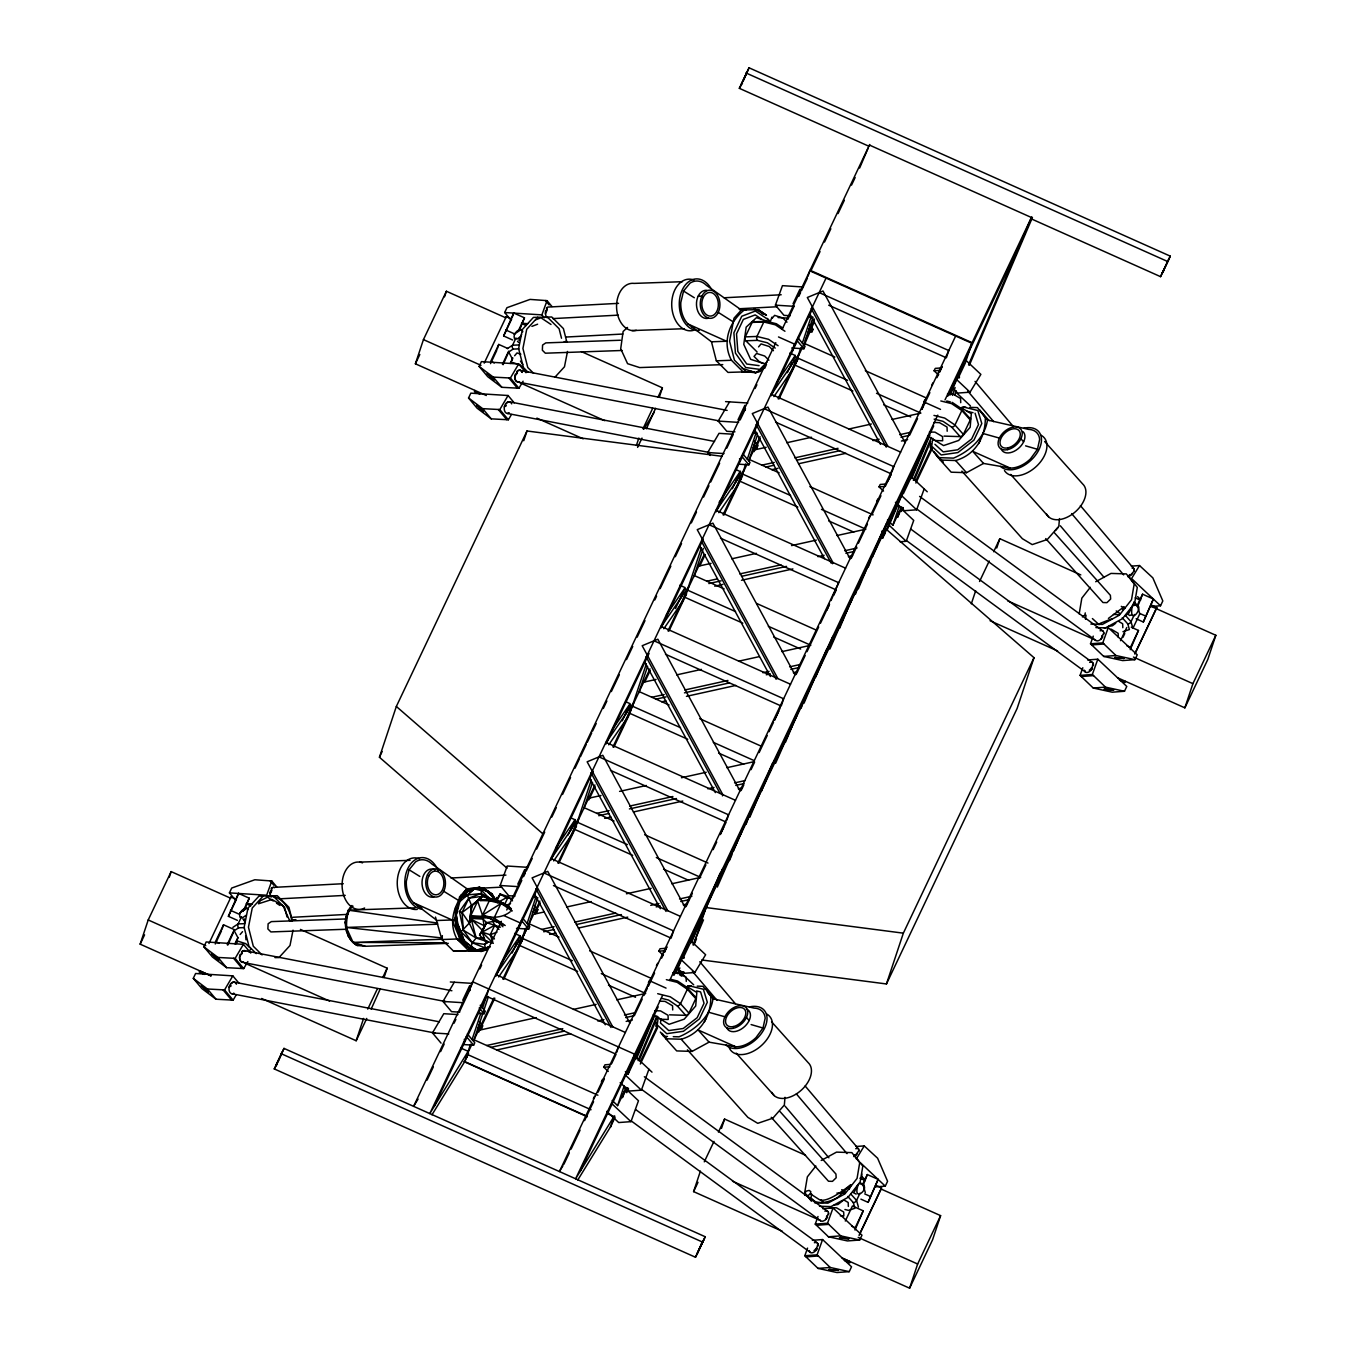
<?xml version="1.0" encoding="UTF-8"?>
<svg xmlns="http://www.w3.org/2000/svg" width="1356" height="1356" viewBox="0 0 1356 1356"><rect width="100%" height="100%" fill="white"/><g stroke="black" fill="none" stroke-linecap="round" stroke-linejoin="round"><path stroke-width="1.5" d="M816.329 1249.944L817.888 1243.74M825.668 1219.536L828.601 1213.23M1091.563 669.593L1093.139 663.389M1100.919 639.185L1103.835 632.879M455.65 907.13L455.108 919.86L459.955 938.894L471.617 950.488L481.194 951.404L485.634 950.217L488.821 947.708M818.143 1245.978L818.193 1244.74A5.916 3.492 -53.7 0 0 814.397 1242.723M1093.377 665.61L1093.428 664.389A5.916 3.492 -53.7 0 0 1089.648 662.372M270.251 894.299L271.895 887.909M547.129 307.558L545.502 313.948M785.005 1097.309L784.344 1105.021L772.852 1118.192L757.75 1123.327L747.902 1117.395L687.407 1049.832M1059.477 518.585L1058.816 526.298L1047.324 539.485L1032.221 544.604L1022.356 538.688L961.879 471.108M270.149 892.74L270.285 891.248M545.536 310.897L545.383 312.389A5.916 3.339 87 0 0 547.027 317.745M480.939 888.468L466.922 888.739L459.531 896.909L455.108 919.86C456.141 933.487 465.159 943.64 476.549 950.098L490.008 946.827L481.194 951.404L467.752 947.03L464.294 941.2L460.955 931.809L469.295 923.08L471.702 905.842L467.295 894.943L474.091 889.028L479.38 887.316L483.923 888.366L491.923 893.96L496.313 901.062M448.294 943.335L365.205 946.285L357.052 945.386C343.695 937.521 341.509 916.503 351.916 905.503M442.361 935.64L441.87 939.538L453.531 951.132L485.634 950.217L468.634 950.59L456.972 938.996C447.412 921.334 455.006 902.825 466.922 888.739L483.923 888.366L488.296 892.706M658.287 1017.051L657.236 1024.95L666.762 1033.679L683.424 1031.289L699.442 1018.881L707.324 1002.27L703.374 989.236L689.441 985.863L685.95 987.439M660.982 1019.068L660.474 1022.983L668.745 1030.577L683.238 1028.492L697.17 1017.712L704.035 1003.254L700.594 991.914L696.543 990.948M811.549 1193.907L811.007 1197.958L815.21 1201.823M932.758 438.344L931.708 446.226L941.217 454.955L957.895 452.565L973.913 440.158L981.795 423.547L977.829 410.512L963.896 407.139L960.421 408.715M1085.478 619.251L1086.02 615.183M351.323 907.011L348.645 910.215C345.492 922.351 344.271 938.352 357.052 945.386L361.001 945.217M492.669 897.062L495.584 899.96L491.923 893.96L487.245 890.723L474.091 889.028L459.854 901.621L456.294 915.198L458.074 924.86L460.955 931.809L472.295 942.742L484.617 944.352L488.262 941.928L476.159 938.03L469.295 923.08L471.702 905.842L481.956 896.401L494.059 900.282L492.025 901.147L493.889 898.435L487.245 890.723L479.38 887.316L469.905 888.638L458.904 900.672L455.108 919.86L437.005 920.504L413.631 902.774A23.696 16.509 88 0 1 406.325 881.264L409.071 869.772L415.495 861.924A23.696 16.509 88 0 1 431.988 864.077L466.922 888.739M762.852 368.493L760.106 371.493L755.665 372.697L746.088 371.764L734.427 360.171L729.579 341.153L734.003 318.202L741.393 310.016L758.394 309.643L766.394 315.253L753.851 308.592M655.812 1026.306L656.474 1022.356M662.457 1034.442L665.813 1038.747L681.17 1039.238C700.781 1033.73 711.171 1015.881 710.832 996.355L707.476 992.05M707.374 991.592L712.985 998.762C710.629 1016.525 694.865 1030.221 679.017 1036.832L673.254 1036.662M930.945 443.649L930.284 447.582L938.132 457.633L953.488 458.125C969.337 451.514 985.1 437.802 987.456 420.038L979.608 410.004L989.134 420.631M935.81 454.294L940.284 460.04L955.641 460.531C975.252 455.006 985.643 437.174 985.303 417.631L977.456 407.597L969.777 407.342M1079.173 613.895L1081.834 598.132L1090.343 587.301M293.032 930.165L289.998 945.522L278.98 957.556L274.98 957.624M567.503 351.441L564.469 366.798L554.824 377.324M810.346 1193.839L810.803 1191.619L809.125 1190.415L806.464 1191.077L804.633 1193.144L804.888 1195.195L807.922 1195.653A30.442 19.272 -41.8 0 0 837.839 1197.331C870.535 1165.668 832.398 1204.653 819.702 1199.84L810.346 1193.839L807.922 1195.653M1085.275 612.895L1084.817 615.132L1082.393 616.929M855.094 1155.787L859.026 1150.43M1134.04 571.096L1134.26 570.062A5.916 2.915 -40.3 0 0 1132.074 568.113A5.916 2.915 -40.3 0 1 1134.04 571.096L1130.345 575.436A5.916 2.915 -40.3 0 1 1127.819 576.69A5.916 2.915 -40.3 0 0 1131.565 574.486L1132.616 573.385M482.668 930.741L470.668 918.385L471.702 905.842L481.956 896.401L480.905 889.756L490.635 899.723M229.13 987.388L230.147 984.541L232.978 982.202M245.521 951.014A5.916 3.915 -79.1 0 0 242.47 951.166L239.554 957.472A5.916 3.915 -79.1 0 0 243.639 962.218M504.364 407.037L505.398 404.19L508.229 401.851M516.755 371.612A5.916 3.915 -79.1 0 1 520.755 370.595A5.916 3.915 -79.1 0 0 517.721 370.815L514.805 377.121A5.916 3.915 -79.1 0 0 518.873 381.867M240.063 954.455L239.656 955.929A5.916 3.915 -79.1 0 0 243.571 962.285M515.314 374.103L514.907 375.578A5.916 3.915 -79.1 0 0 518.823 381.934M365.205 946.285L353.102 942.403L346.255 927.453L345.322 922.131L348.645 910.215L353.052 906.164M494.059 900.282L480.736 893.621L468.888 898.13L459.413 911.554L462.04 912.571L469.295 923.08L470.668 918.385C484.177 915.012 497.974 921.334 510.263 911.74M471.21 946.251L472.295 942.742L476.159 938.03L483.923 937.894M211.095 975.879L140.16 944.166L148.211 919.961L171.144 871.603L230.622 898.197L231.012 896.977L236.419 899.401L228.384 916.334L237.385 920.351M169.28 877.179L171.144 871.603M222.011 929.318L223.52 924.792L234.317 929.623L227.181 944.657M228.384 916.334L238.436 893.35L249.233 898.18L244.538 909.876M236.927 897.892L238.436 893.35M486.329 395.511L415.394 363.798L423.445 339.61L446.395 291.252L505.856 317.846L506.263 316.626L511.67 319.05L503.635 335.966L512.636 340M444.531 296.828L446.395 291.252M233.317 932.64L227.842 945.064M474.854 390.443L474.447 391.664L479.855 394.071M497.262 348.967L498.771 344.441L507.771 348.458M503.635 335.966L513.67 312.999L524.467 317.829L519.789 329.525M512.161 317.541L513.67 312.999M508.568 352.289L503.093 364.713M507.025 868.162L379.443 757.258L396.342 706.459L526.992 430.988L722.189 456.328M523.738 440.751L526.992 430.988M261.64 998.474L356.17 1040.747L363.594 1018.407M380.341 988.66L371.171 1009.118M384.07 977.49L387.155 968.184L300.405 929.402M636.371 445.497L638.846 438.056M646.422 428.767L655.592 408.309M659.304 397.139L662.406 387.833L581.436 351.628M470.871 987.219L472.685 981.778L634.693 1054.205L628.065 1074.122L625.353 1071.562M470.498 1044.29L464.735 1061.595L431.971 1114.785M472.074 1039.543L480.922 1012.966M482.55 1008.05L488.872 989.016M467.888 1053.12L466.295 1057.968L468.583 1053.137M473.634 1041.035L488.431 996.558M517.822 930.165L520.229 922.911L504.025 915.673M525.535 928.267L519.789 945.522L577.639 971.388M527.128 923.47L535.959 896.892M522.416 938.674L521.331 941.895L522.857 938.674M528.687 924.962L537.79 897.587M591.301 779.937L574.842 829.448L632.693 855.331M583.724 808.888L592.521 782.463M613.827 747.224L629.879 713.375L646.354 663.864M638.778 692.831L647.575 666.389M701.408 547.79L684.933 597.318L742.8 623.184M693.831 576.758L703.272 548.383M745.715 463.989L739.986 481.244L797.837 507.11M747.309 459.192L756.156 432.598M808.04 276.285L810.057 270.234L972.066 342.678L965.252 363.188L958.37 377.697L962.574 365.052M748.868 460.684L757.36 435.191M792.294 351.441L794.701 344.187L778.497 336.949M800.769 347.916L795.023 365.171L852.89 391.036M802.362 343.119L811.21 316.541M798.192 356.696L796.582 361.544L798.108 358.323M869.484 145.092L1031.509 217.536M778.073 398.766L804.328 343.407L813.041 317.219M616.675 1052.409L618.489 1046.968M648.032 986.304L649.846 980.863L666.05 988.1M606.759 1113.31L613.963 1116.53L610.454 1127.09L615.082 1117.242M624.167 1085.868L617.573 1105.682L624.523 1091.105M722.409 795.87L722.816 794.667L642.185 645.727L657.846 639.218L739.952 790.87M622.268 1097.716L625.794 1087.139M639.151 1046.968L634.947 1059.612L628.065 1074.122M726.782 820.278L728.579 814.82L598.979 756.868M677.881 973.778L679.848 967.879M687.322 945.403L683.119 958.048L690.001 943.539L694.204 930.894M679.525 974.998L680.848 971.066M693.662 944.776L706.052 907.554L885.688 528.772L1034.001 657.694L1017.102 708.493L886.451 983.964L701.747 959.98M740.562 834.771L742.376 829.33M832.516 563.723L832.906 562.52L752.292 413.58L767.937 407.071L850.043 558.74M746.139 824.177L749.258 814.82M795.616 718.697L797.43 713.256M801.193 708.103L804.311 698.747M891.926 472.058L893.74 466.617L764.123 408.665M850.653 602.623L852.466 597.182M855.585 593.996L859.348 582.673M882.553 538.196L885.688 528.772M887.434 520.145L892.875 525.264L899.401 505.517M907.52 481.109L903.316 493.77L910.198 479.261L914.402 466.6M897.519 517.365L901.045 506.771M952.471 395.393L955.099 387.528M954.81 394.681L956.082 390.714M782.344 1231.299L693.594 1191.619L700.408 1171.143M721.494 1128.362L724.579 1119.056L805.549 1155.261M971.32 603.81L975.659 590.792M996.728 548.01L999.83 538.705L1080.8 574.91M886.451 983.964L903.35 933.165L1034.001 657.694M863.535 1184.364L867.332 1174.55L878.146 1179.381L868.094 1202.348L860.907 1199.145M845.297 1221.027L852.432 1205.993L863.23 1210.823L854.975 1230.028M868.094 1202.348L878.146 1179.381M859.077 1235.553L881.129 1189.059L881.536 1187.839L876.129 1185.432M842.279 1258.097L909.605 1288.2L917.656 1264.012L940.606 1215.637L881.129 1189.059M1137.887 605.895L1142.583 594.199L1153.38 599.03L1143.345 621.997L1136.142 618.777M940.606 1215.637L932.555 1239.842L909.605 1288.2M1131.277 627.235L1138.481 630.455L1130.226 649.677M1143.345 621.997L1153.38 599.03M1125.361 681.305L1124.972 682.509L1119.564 680.102M1151.38 605.081L1156.77 607.488L1156.363 608.691L1135.192 653.338M1117.53 677.746L1184.856 707.849L1192.907 683.661L1215.84 635.286L1150.973 606.285M1215.84 635.286L1207.789 659.491L1184.856 707.849M741.393 310.016L706.459 285.353A23.696 16.509 88 0 0 689.967 283.201L683.543 291.048L680.797 302.558A23.696 16.509 88 0 0 688.102 324.05L711.476 341.78L716.341 360.815L728.003 372.408L752.105 371.646M731.359 1045.985L735.732 1046.781L698.17 1029.984L709.052 1042.154L735.732 1046.781A23.696 15.001 -41.8 0 0 755.987 1037.611L763.004 1028.017L765.157 1018.271A23.696 15.001 -41.8 0 0 754.072 1008.101L712.985 998.762M1005.83 467.261L1010.203 468.074L972.642 451.277L983.524 463.43L1010.203 468.074A23.696 15.001 -41.8 0 0 1030.458 458.887L1037.476 449.294L1039.628 439.547A23.696 15.001 -41.8 0 0 1028.543 429.377L987.456 420.038M620.201 1082.647L629.133 1091.055L641.405 1090.156L648.914 1069.24M606.776 1111.344L618.709 1122.548L630.964 1121.649L638.473 1100.75L625.167 1088.224M895.435 502.296L904.384 510.704L916.639 509.805L924.165 488.889M900.079 541.756L906.215 541.298L913.724 520.399L900.401 507.856M822.804 1208.705L833.025 1207.942L861.975 1235.18L859.687 1240.028L847.415 1240.926L828.448 1236.774L815.261 1224.129L818.007 1216.485M812.363 1240.316L822.584 1239.553L851.534 1266.792L849.246 1271.64L836.974 1272.538L818.007 1268.385L804.82 1255.741L807.566 1248.096M815.261 1224.129L827.533 1223.231L833.025 1207.942M804.82 1255.741L817.092 1254.842L822.584 1239.553M1104.174 627.896L1108.259 627.591L1137.226 654.829L1134.921 659.66L1122.666 660.575L1103.699 656.423L1090.512 643.778L1093.258 636.134M1087.597 659.965L1097.818 659.202L1126.785 686.441L1124.48 691.272L1112.225 692.187L1093.258 688.034L1080.071 675.39L1082.817 667.745M1090.512 643.778L1102.767 642.88L1108.259 627.591M1080.071 675.39L1092.326 674.491L1097.818 659.202M271.793 880.993L266.657 895.231L229.418 892.875L231.706 888.044L254.826 879.756L271.793 880.993L276.692 886.841M544.349 317.796L541.891 314.88L547.044 300.642L530.06 299.405L506.958 307.693L504.669 312.524L510.771 319.83M514.907 896.113L508.737 895.723L500.161 885.502L507.212 866.026L527.569 867.315M495.296 901.384L496.703 897.486M790.158 315.762L783.971 315.355L775.412 305.151L782.446 285.658L802.82 286.964M769.835 322.982L771.937 317.135M1132.091 606.929C1128.531 629.574 1148.362 600.911 1132.768 605.776M462.04 912.571L468.888 898.13L481.956 896.401L480.38 900.452L478.431 900.198L462.04 912.571L463.379 930.199L472.295 942.742L485.363 948.098L490.008 946.827M666.711 946.81L664.355 952.437L666.898 947.081M635.608 1059.155L654.473 1014.39M636.523 1058.578L654.575 1015.746M827.041 610.047L829.499 604.217L820.499 623.201M831.075 600.471L838.686 582.69L709.069 524.738M622.54 1097.411L626.625 1087.715M638.066 1060.562L656.863 1015.932M674.017 975.201L688.238 943.81L675.78 973.388M625.964 1091.699L627.591 1087.817M639.032 1060.663L656.999 1018M690.662 943.081L720.172 873.01M691.577 942.505L722.748 868.518M885.332 486.279L891.316 473.871L775.598 422.123M692.95 944.895L703.493 919.86M717.307 887.061L743.291 827.736L733.511 850.941M681 975.642L682.627 971.777M694.052 944.64L696.526 938.793M729.409 860.704L731.867 854.856M749.817 817.278L772.767 762.784M761.394 791.379L774.513 760.224M941.962 366.459L939.589 372.086L942.132 366.73M775.615 763.225L798.328 711.68L785.344 742.512M804.04 703.154L826.99 648.66M815.617 677.254L832.838 636.371M829.855 649.083L853.382 595.606L839.584 628.37M858.263 589.029L882.858 530.637M868.213 567.028L870.671 561.198M872.315 557.299L887.061 522.246M882.739 538.146L908.435 479.532L887.095 530.196M910.859 478.804L928.894 435.988M911.774 478.227L929.809 435.378M897.791 517.06L901.876 507.364M913.317 480.194L931.284 437.53M949.268 394.85L963.489 363.459L950.217 394.969M901.198 511.348L902.842 507.466M914.266 480.312L930.606 441.514M274.251 1068.918L283.997 1048.391L705.222 1236.74L695.492 1257.249L274.251 1068.918L277.421 1063.782M275.878 1065.494L282.37 1051.815M277.98 1062.07L283.997 1048.391M868.942 146.262L739.325 88.326L749.054 67.8L1170.279 256.148L1160.55 276.658L1030.95 218.706L968.557 364.798M740.952 84.903L747.427 71.224M743.054 81.479L749.054 67.8M859.636 168.042L868.162 148.092M805.328 340.39L814.447 319.033M804.396 344.831L814.363 321.491M969.32 365.289L1032.441 217.469M695.492 1257.249L705.222 1236.74M1160.55 276.658L1170.279 256.148M515.466 946.369L516.975 942.895M517.721 941.166L520.026 935.843L514.636 933.42M570.52 830.296L575.08 819.77L571.469 818.16M625.574 714.222L629.591 704.917L680.509 727.68M680.627 598.149L684.644 588.843L735.562 611.607M735.664 482.092L740.223 471.549L736.63 469.939M790.717 366.018L792.209 362.544M792.972 360.815L795.277 355.492L789.87 353.069M346.577 931.572L345.899 917.537L347.628 913.775M140.16 944.166L144.567 934.86M415.394 363.798L419.818 354.509M247.843 961.557L243.707 968.591L226.571 967.675L212.451 957.014L203.892 946.81L206.18 941.962L243.419 944.318L250.758 953.082M523.094 381.206L518.958 388.223L501.822 387.308L487.702 376.663L479.143 366.442L481.431 361.611L518.67 363.967L526.009 372.731M208.96 943.488L231.012 896.977M484.211 363.137L506.263 316.626M236.215 994.863L233.13 1000.135L215.994 999.219L201.858 988.558L193.298 978.354L195.586 973.506L232.825 975.862L238.944 983.168M511.466 414.512L508.364 419.767L491.228 418.851L477.109 408.207L468.549 397.986L470.837 393.155L508.076 395.511L514.195 402.817M223.52 924.792L215.485 941.708L219.096 943.318M498.771 344.441L490.736 361.357L494.33 362.967M215.265 943.996L221.503 930.843M490.516 363.645L496.754 350.475M242.978 911.351L249.233 898.18M502.432 364.306L508.67 351.136M518.229 331L524.467 317.829M241.538 916.673L238.114 923.911L232.859 927.351M516.009 337.949L512.585 345.187L507.33 348.645M518.856 340.22L521.552 334.525M234.978 943.844L237.622 938.267M510.212 363.493L512.873 357.916M235.452 943.2L238.097 937.623M510.704 362.849L512.466 359.12M379.443 757.258L382.155 751.529M367.747 1009.118L377.46 988.643M382.748 977.49L387.155 968.184M642.998 428.75L652.694 408.292M657.999 397.139L662.406 387.833M356.17 1040.747L366.764 1018.424M637.591 447.361L641.998 438.073M459.769 898.231L461.413 894.757M757.14 352.018L745.817 340.78A2.797 1.949 88 0 1 745.275 336.881L752.139 322.406A2.797 1.949 88 0 1 754.834 321.728L766.53 321.321L776.378 323.745L782.683 327.983M505.212 925.504L482.482 915.181L489.346 900.706C497.652 900.215 505.449 903.181 511.398 908.825M495.821 900.859L500.161 894.079L508.314 896.672L512.517 900.859M496.55 901.689L500.161 894.079L505.313 897.147M492.703 941.606L490.245 934.759L494.77 925.233L492.872 921.504L486.618 922.639L479.566 935.132L485.177 940.725L493.33 943.318L482.092 932.165L486.618 922.639L483.024 919.08L470.668 918.385L489.194 917.69L494.499 921.283L499.55 922.588L502.618 925.487M504.703 904.299L508.314 896.672L497.449 902.604M462.752 1000.203L469.634 985.693L469.871 990.541M517.789 884.129L524.67 869.62L524.874 873.501M737.986 419.835L744.868 405.325L745.122 410.19M793.04 303.778L799.921 289.269L800.125 293.15M501.347 921.334L413.597 1106.343L418.072 1099.089M506.754 909.944L775.785 342.678M782.09 329.389L869.688 144.499M427.072 1080.122L433.361 1066.833M440.564 1051.646L444.158 1044.069M454.074 1023.187L455.87 1019.39M459.464 1011.796L470.261 989.033M479.838 968.862L481.617 965.082M513.907 897.011L521.806 880.366M523.552 876.654L525.314 872.959M526.179 871.145L532.196 858.45M536.671 849.009L544.705 832.092M551.824 817.041L556.282 807.651M562.537 794.497L570.554 777.564M575.012 768.174L579.47 758.767M580.368 756.885L586.385 744.19M587.25 742.376L591.725 732.935M592.606 731.054L596.182 723.545M603.318 708.493L606.878 700.984M611.336 691.577L619.37 674.661M626.489 659.626L632.744 646.456M637.134 637.184L644.981 620.641M654.795 599.945L656.575 596.182M660.152 588.673L670.847 566.113M675.305 556.706L681.543 543.553M691.323 522.941L696.476 512.06M703.611 497.042L708.951 485.753M710.73 481.99L719.646 463.193M726.782 448.158L733.02 435.005M740.156 419.953L745.512 408.681M755.072 388.494L756.868 384.731M764.733 368.154L766.479 364.459M787.87 319.355L794.209 305.981M798.752 296.422L800.565 292.608M801.413 290.794L807.447 278.099M811.041 270.505L820.041 251.538M824.533 242.046L830.838 228.757M838.042 213.587L844.33 200.298M851.534 185.111L855.144 177.517M826.058 278.082L429.801 1113.581L468.159 1051.324L460.955 1048.103M434.259 1106.343L486.465 996.27L616.082 1054.222L611.573 1063.714M496.042 976.1L537.281 889.129M551.078 860.026L593.182 771.276M606.132 743.952L649.066 653.423M661.186 627.879L703.272 539.129M716.239 511.822L758.326 423.055M771.276 395.749L812.532 308.778M512.11 953.014L516.992 942.725M568.045 835.059L575.402 819.566M622.201 720.867L629.574 705.34M675.474 608.556L682.865 592.962M732.308 488.736L740.545 471.346M787.344 372.663L792.226 362.374M478.024 1013.322L484.126 1013.712L485.279 1011.305L480.21 1005.254M597.894 1095.207L474.041 1039.832L493.821 998.101M502.822 979.117L533.586 914.317L543.892 912.029M471.447 1045.273L467.159 1054.341L591.047 1109.733M522.941 937.064L526.772 928.996M536.281 908.622L539.874 901.028M557.875 863.06L594.928 784.955M612.929 746.986L649.982 668.881M667.983 630.913L704.12 554.706M723.019 514.839L746.698 464.922M779.192 472.854L749.275 459.481L760.072 436.734M468.176 1054.341L464.735 1061.595L586.724 1116.141M478.77 1032.001L494.821 998.169M503.737 979.371L522.365 940.081M534.705 914.046L540.061 902.774M558.791 863.297L576.554 825.821M588.877 799.854L595.115 786.7M644.812 681.915L650.151 670.627M668.881 631.15L686.645 593.691M699.865 565.842L705.205 554.553M723.935 515.077L742.563 475.803M754.021 451.65L760.258 438.496M778.988 399.003L797.616 359.73M463.43 1044.544L473.617 1045.188L474.77 1042.764L467.379 1033.95M477.956 1028.017L481.651 1028.255L482.787 1025.831L479.126 1021.458M516.534 928.335L528.67 929.114L529.806 926.69L522.416 917.876M533.027 911.944L536.688 912.181L537.84 909.757L534.179 905.384M738.681 464.176L748.868 464.82L750.004 462.413L742.613 453.599M753.207 447.666L756.885 447.904L758.038 445.48L754.36 441.107M791.768 347.984L803.905 348.763L805.057 346.339L797.667 337.525M808.261 331.593L811.939 331.83L813.091 329.406L809.413 325.033M608.268 1071.426L603.793 1067.223L604.946 1064.799L610.793 1064.375M663.254 955.302L658.846 951.149L659.999 948.742L665.847 948.302M883.519 491.075L879.044 486.872L880.197 484.448L886.044 484.024M938.505 374.934L934.098 370.798L935.233 368.374L941.098 367.951M593.369 1098.716L594.504 1096.309M601.386 1081.8L602.539 1079.376M648.405 982.642L649.558 980.235M656.44 965.726L657.592 963.302M868.603 518.365L869.755 515.941M876.637 501.432L877.79 499.025M923.656 402.291L924.809 399.884M931.691 385.375L932.826 382.951M955.658 336.034L559.418 1171.533L562.977 1165.736M563.876 1164.295L569.283 1152.905M571.079 1149.108L580.08 1130.124M584.572 1120.649L593.572 1101.665M598.081 1092.173L604.369 1078.901M648.321 986.236L654.558 973.1M661.677 958.065L663.457 954.319M686.085 906.588L692.374 893.299M699.594 878.129L705.883 864.84M713.103 849.653L716.697 842.059M723.629 827.431L720.239 834.584L726.172 822.092L610.454 770.344M741.122 790.531L743.834 784.836M751.038 769.649L754.631 762.055M759.14 752.563L767.242 735.477M769.038 731.681L773.547 722.189M778.683 711.375L774.446 720.29L780.276 707.646M796.175 674.457L805.176 655.473M806.99 651.677L818.685 626.997M833.737 595.301L836.279 589.945L720.545 538.196M851.229 558.384L856.619 546.993M858.433 543.197L867.433 524.213M871.942 514.721L880.942 495.737M887.926 481.007L891.316 473.871M929.86 392.613L921.894 409.393L924.317 402.139L940.505 409.393M936.945 377.68L938.708 373.951M662.457 995.66L575.605 1178.788L613.963 1116.53M669.661 980.473L937.793 415.122M944.996 399.935L1031.696 216.926M580.08 1171.533L658.185 1006.83M673.423 974.71L933.708 425.903M947.827 396.121L1021.644 240.47M892.875 525.264L899.723 510.72M612.963 1119.531L614.675 1115.903M626.099 1091.817L627.896 1088.054M640.371 1061.748L657.304 1026.017M681.153 975.744L682.932 971.998M901.35 511.466L903.13 507.703M915.622 481.38L931.657 447.548M626.76 1092.699L628.574 1088.868M640.354 1064.019L657.575 1027.712M682.051 976.117L683.966 971.998M915.893 483.041L932.318 448.344M669.559 1014.83L685.712 1015.339A2.797 1.78 -41.8 0 0 688.933 1013.118L695.798 998.643A2.797 1.78 -41.8 0 0 694.73 996.304L686.322 986.897L677.61 981.032L670.491 979.252M944.03 436.107L960.167 436.615A2.797 1.78 -41.8 0 0 963.387 434.395L970.252 419.936A2.797 1.78 -41.8 0 0 969.201 417.58L960.777 408.173L952.082 402.308M704.256 1022.255L705.9 1018.797M978.727 443.548L980.371 440.073M704.289 1161.838L714.002 1141.379M718.409 1132.074L724.579 1119.056M979.54 581.487L989.236 561.028M993.66 551.722L999.83 538.705M693.594 1191.619L698.001 1182.313M849.076 1189.314L850.788 1185.703M854.45 1191.721L857.162 1186.025M1133.43 603.505L1128.921 612.997L1125.616 615.556M862.874 1183.957L867.332 1174.55M1120.531 640.676L1126.785 627.506M1137.226 605.488L1142.583 594.199M1122.988 637.32L1124.768 633.557M859.975 1193.195L856.551 1200.433A2.797 1.78 -41.8 0 1 853.331 1202.636L854.924 1208.281L848.5 1210.399L844.941 1209.501M1134.447 614.471L1131.023 621.709A2.797 1.78 -41.8 0 1 1127.802 623.93L1129.395 629.557L1122.971 631.676M863.23 1210.823L855.195 1227.739L851.602 1226.129M1138.481 630.455L1130.446 647.388L1126.853 645.778M859.467 1234.35L881.536 1187.839M1134.718 653.999L1156.77 607.488M875.061 1186.89L885.282 1186.144L887.587 1181.296L877.603 1158.21L864.247 1145.905L856.077 1146.498M1150.312 606.539L1160.533 605.776L1162.821 600.945L1152.837 577.859L1139.498 565.537L1131.328 566.147M909.656 435.174L917.52 418.597M634.388 1015.593L642.202 999.118M643.947 995.44L647.422 988.117M345.899 917.537L349.339 910.656M744.376 309.914C729.036 321.931 721.833 342.254 731.443 360.272L743.105 371.866M490.414 900.079L480.736 893.621L467.295 894.943L463.481 897.672L467.091 891.468L474.091 889.028L487.245 890.723L496.143 901.333L500.161 894.079M469.295 923.08L471.346 919.487L484.075 925.623L483.024 919.08M479.143 366.442L493.262 377.104L510.398 378.019L518.67 363.967M468.549 397.986L482.668 408.648L499.805 409.563L508.076 395.511M203.892 946.81L218.011 957.455L235.147 958.37L243.419 944.318M193.298 978.354L207.417 988.999L224.554 989.914L232.825 975.862M734.935 431.818L726.799 431.293L718.222 421.089L729.528 401.868M710.171 455.463L707.713 452.548L719.019 433.344L733.24 434.242M459.684 1012.169L451.548 1011.661L442.988 1001.44L454.294 982.219M441.039 1043.12L432.479 1032.899L443.785 1013.695L457.989 1014.593M858.297 1184.5C851.026 1205.586 874.671 1185.313 859.128 1183.635M953.183 388.748L957.777 393.071L970.032 392.172L980.863 374.392L965.964 360.357M677.932 969.099L682.526 973.422L694.797 972.523L705.629 954.743L690.712 940.725M1139.498 565.537L1131.582 578.537L1160.533 605.776M856.331 1158.905L864.247 1145.905M739.325 88.326L742.478 83.191M643.727 429.293L654.355 412.021M577.775 1179.991L610.539 1126.785M1168.669 259.555L1162.177 273.234L1164.279 269.827M1122.48 609.963L1124.361 607.098M1102.818 636.795L1101.953 638.066A5.916 3.492 -53.7 0 1 1095.139 639.591M827.584 1217.146L826.719 1218.417A5.916 3.492 -53.7 0 1 819.905 1219.942M776.53 382.782L795.277 355.492M773.073 391.969L799.108 354.052L792.277 369.849L773.903 396.613M719.138 502.262L740.223 471.549M718.019 508.042L744.054 470.125L737.223 485.923L718.85 512.687M666.423 614.912L685.17 587.623L679.78 585.216M662.982 624.099L689.018 586.199L682.187 601.996L663.796 628.76M612.556 729.274L630.133 703.696L626.523 702.086M607.115 741.105L633.964 702.272L627.133 718.07L608.742 744.834M556.333 847.059L575.08 819.77M552.875 856.246L578.91 818.346L572.079 834.143L553.706 860.89M501.279 963.133L520.026 935.843M497.008 973.235L523.874 934.42L517.043 950.2L498.652 976.964M481.956 896.401L479.414 899.943L496.838 900.35L505.754 904.249M815.871 1166.024L807.362 1176.839L804.701 1192.619L811.43 1201.23M514.619 355.764L517.009 352.95L520.857 354.187M240.148 934.487L242.538 931.674M235.622 944.013L238.029 941.2L245.724 943.657L249.707 947.607M772.089 318.338L774.632 315.355L782.785 317.965L786.989 322.152M758.546 346.899L761.089 343.916L769.242 346.526L773.445 350.712M248.64 951.743L251.03 948.929M1055.443 530.569L1057.968 527.67M537.722 317.253L526.721 329.288L522.924 348.475L527.772 367.51L533.603 373.307M263.267 895.977L252.25 908.012L248.453 927.199L253.301 946.234L262.064 954.929M443.497 891.112L458.904 900.672L469.905 888.638M857.382 1153.736L856.314 1154.837A5.916 2.915 -40.3 0 1 853.805 1156.583M766.988 362.137L759.835 369.374L745.681 367.527L735.427 353.102L733.884 332.83L741.766 316.236L755.377 311.049L768.36 319.711M453.531 951.132L471.617 950.488L459.955 938.894L458.074 924.86L464.294 941.2L476.549 950.098L485.363 948.098L484.617 944.352L487.465 941.471M520.484 336.644L517.111 338.966L514.483 338.593C512.534 334.576 518.026 328.05 522.23 330.084L522.772 331.796M246.012 915.351L242.639 917.69L240.012 917.3C238.08 913.3 243.555 906.774 247.758 908.791L248.182 909.537M627.506 327.44L623.116 331.491L620.709 348.729L627.574 363.679L639.676 367.578L722.765 364.628M1123.836 606.963L1108.428 618.404M506.229 403.088L507.195 402.291A5.916 3.915 -79.1 0 1 511.704 403.868M230.978 983.439L231.944 982.642A5.916 3.915 -79.1 0 1 236.453 984.219M1115.734 623.218L1112.428 625.76L1108.615 626.319M842.907 1200.653L837.957 1204.484L834.143 1205.043M514.195 334.169L519.433 330.711M518.89 348.882L513.11 349.085L508.67 352.018L512.212 358.594M239.724 912.893L244.978 909.435A2.797 1.949 88 0 1 247.673 908.774M244.436 927.606L238.656 927.809L234.198 930.741L237.741 937.301M484.617 944.352L488.092 942.115M470.481 916.944L482.16 916.537L470.803 915.588L477.668 901.13L482.482 915.181L500.94 903.554L508.551 906.774L512.076 911.046L496.838 900.35L478.431 900.198L489.346 900.706L500.94 903.554L494.076 918.029L502.923 926.758M762.733 368.425L755.665 372.697L751.021 371.375M488.279 947.149L481.194 951.404L467.752 947.03L458.531 932.809L456.294 915.198M1131.497 614.878L1129.65 615.522L1127.361 613.709M940.284 460.04L951.166 472.193L966.523 472.685L983.524 463.43M1095.682 581.741L1110.988 573.418L1126.344 573.893L1134.192 583.944L1131.531 599.708L1119.378 615.166L1102.377 624.421L1090.868 624.065M665.813 1038.747L676.695 1050.917L692.052 1051.409L709.052 1042.154M821.211 1160.465L836.516 1152.125L851.873 1152.617L859.721 1162.668L857.06 1178.432L844.907 1193.89L827.906 1203.145L814.464 1202.721M764.479 368.103L755.665 372.697L742.224 368.307M508.212 413.427L509.314 412.936A5.916 3.915 -79.1 0 1 505.076 411.868A5.916 3.915 -79.1 0 1 504.788 405.495M232.961 993.795L234.063 993.287A5.916 3.915 -79.1 0 1 229.825 992.219A5.916 3.915 -79.1 0 1 229.537 985.846M1100.106 623.37L1112.293 618.607M507.178 904.893L510.551 903.571M500.449 927.199L486.618 922.639L479.566 935.132L482.092 932.165L490.245 934.759L497.008 932.131M535.722 319.796L540.976 317.796L551.011 324.474M531.908 326.372L537.62 324.203M467.091 891.468L479.38 887.316L491.923 893.96L495.398 900.74M564.096 341.932L566.147 341.254M289.625 920.656L295.896 919.656L289.794 921.012L283.167 905.978L271.98 899.452L258.504 903.774L260.301 900.74L269.047 896.418A30.442 21.221 88 0 1 291.693 919.961M753.783 450.023L766.157 447.294M786.785 442.734L811.532 437.259M848.67 429.055L871.366 424.038M891.994 419.479L920.877 413.105L876.518 393.274M761.936 465.125L774.276 462.413M794.836 457.853L838.025 448.311M872.976 440.598L879.146 439.225M899.723 434.683L909.995 432.411M765.92 467.04L774.106 465.227M796.599 460.26L839.567 450.768M900.926 437.208L909.096 435.395M771.852 469.668L778.022 468.295M798.582 463.752L845.89 453.311M901.418 441.039L907.588 439.666M698.73 566.096L711.103 563.367M731.731 558.808L756.495 553.333M791.565 545.587L816.312 540.112M836.957 535.552L865.84 529.179L821.465 509.348M706.883 581.199L717.171 578.927M739.783 573.927L780.92 564.842M817.939 556.672L824.109 555.299M844.669 550.756L857.009 548.027M708.832 583.555L721.104 580.843M741.562 576.334L786.548 566.384M845.873 553.282L854.06 551.468M714.748 586.182L722.968 584.368M741.478 580.283L792.904 568.927M848.415 556.655L852.534 555.74M643.676 682.17L656.05 679.441M676.678 674.881L701.442 669.406M738.579 661.203L759.207 656.643M781.904 651.626L810.786 645.253L768.344 626.269M651.829 697.272L664.169 694.543M684.729 690.001L727.918 680.458M762.886 672.729L769.055 671.373M789.616 666.83L799.904 664.559M655.829 699.171L666.05 696.916M684.458 692.848L729.46 682.899M766.276 674.78L770.361 673.864M790.819 669.356L799.006 667.542M661.762 701.798L665.864 700.899M686.441 696.357L735.8 685.441M793.379 672.729L797.481 671.813M588.623 798.243L601.013 795.497M619.573 791.395L646.388 785.48M681.458 777.734L706.222 772.259M726.85 767.699L753.665 761.767M596.776 813.346L609.115 810.617M629.692 806.074L672.881 796.531M707.832 788.802L714.002 787.446M734.562 782.904L744.851 780.632M598.742 815.702L608.963 813.447M629.421 808.922L676.458 798.531M735.766 785.412L743.952 783.615M604.657 818.329L610.827 816.973M633.438 811.973L682.797 801.057M738.325 788.802L742.444 787.887M566.588 907.011L591.352 901.554M626.421 893.79L651.168 888.333M671.796 883.773L700.679 877.383L656.321 857.551M541.739 929.419L554.079 926.69M574.639 922.148L615.777 913.063M650.727 905.333L658.948 903.52M679.525 898.977L691.865 896.248M543.688 931.775L553.909 929.504M576.419 924.538L621.404 914.588M656.185 906.91L660.27 906.011M680.729 901.486L688.899 899.689M549.604 934.403L555.774 933.03M578.402 928.046L627.743 917.131M683.271 904.859L687.39 903.96M478.532 1030.374L536.298 1017.61M573.435 1009.406L596.131 1004.389M616.76 999.847L645.642 993.456L601.284 973.625M486.685 1045.493L562.774 1028.679M597.742 1020.949L603.912 1019.576M624.472 1015.034L634.761 1012.763M490.686 1047.391L564.316 1031.119M625.675 1017.559L633.862 1015.746M496.618 1050.019L570.639 1033.662M626.167 1021.39L632.337 1020.034M856.111 1194.111L852.89 1192.416M492.872 921.504L494.499 921.283M934.098 370.798L940.233 370.341M879.044 486.872L885.18 486.414M1091.716 644.914L1103.987 644.015L1115.954 655.524L1134.921 659.66M1103.699 656.423L1115.954 655.524M1081.274 676.525L1093.546 675.627L1105.513 687.136L1124.48 691.272M1093.258 688.034L1105.513 687.136M658.846 951.149L664.982 950.709M603.793 1067.223L609.929 1066.765M816.481 1225.282L828.736 1224.366L840.72 1235.875L859.687 1240.028M828.448 1236.774L840.72 1235.875M806.04 1256.893L818.295 1255.978L830.262 1267.487L849.246 1271.64M818.007 1268.385L830.262 1267.487M359.594 945.2L357.052 945.386L354.136 942.352M699.374 330.237L696.103 330.423A25.832 18.001 88 0 1 681.119 292.693A25.832 18.001 88 0 1 710.815 288.184M422.055 909.113L421.648 909.13A25.832 18.001 88 0 1 407.41 869.467A25.832 18.001 88 0 1 438.208 870.603M618.539 303.354L548.824 307.032A5.916 3.339 87 0 0 546.417 308.371M724.155 297.778L781.192 294.761M552.875 318.592L618.353 315.134M738.766 308.778L776.802 306.778M565.808 337.051L622.845 334.034M273.573 887.383L343.288 883.705M451.023 878.01L505.941 875.112M279.743 898.825L345.221 895.384M482.533 888.129L501.55 887.129M478.431 900.198L491.109 899.537L480.38 900.452L488.194 900.35M292.676 917.283L347.594 914.385M682.407 281.692L634.15 283.404A23.696 16.509 88 0 0 616.59 307.931A23.696 16.509 88 0 0 636.303 330.322M698.137 296.252L701.916 296.116A14.102 9.831 88 0 1 718.917 298.337A14.102 9.831 88 0 1 709.459 318.287A14.102 9.831 88 0 1 701.916 296.116M740.291 310.287L745.97 310.083M718.273 312.389L733.376 321.948M752.139 322.406L763.818 321.982A2.797 1.949 88 0 1 766.53 321.321M631.998 330.576L684.458 328.711M620.455 340.237L545.824 342.882L542.586 345.051L542.349 350.221L545.349 353.204L622.065 350.475M518.365 344.983L512.585 345.187A2.797 1.949 88 0 0 513.11 349.085M745.275 336.881L756.953 336.458L768.547 339.305L778.09 345.729M711.476 341.78L726.579 341.254L688.102 324.05M745.817 340.78L757.495 340.356L767.343 342.78L775.225 348.085M716.341 360.815L731.443 360.272M742.003 372.137L751.444 371.798M359.679 862.128L410.037 860.331M469.6 888.875L483.923 888.366M348.119 910.147L415.122 907.859M345.983 918.944L271.353 921.605L268.115 923.775L267.878 928.928L270.895 931.928L345.526 929.267M243.894 923.707L238.114 923.911A2.797 1.949 88 0 0 238.656 927.809M437.649 924.216L346.255 927.453L442.378 938.013M442.429 939.233L353.102 942.403L445.955 942.759M468.634 950.59L485.634 950.217M947.488 393.901L953.031 394.088L960.573 398.495L960.726 402.681M962.099 407.105L965.93 407.224M933.945 422.462L939.488 422.648L947.03 427.055L947.183 431.242M929.436 431.988L934.979 432.157L942.522 436.581L942.674 440.768L935.284 440.53L927.741 436.107M1113.412 614.421L1119.463 614.624M1095.885 627.591L1105.479 627.896L1122.48 618.641L1134.633 603.183L1137.294 587.419L1129.446 577.368M673.017 972.625L678.559 972.811L686.102 977.218L686.272 981.405M687.628 985.829L691.475 985.948M697.221 986.134L702.984 986.304L705.222 989.185M659.474 1001.186L665.016 1001.372L672.559 1005.779L672.712 1009.966M654.965 1010.712L660.508 1010.881L668.05 1015.305L668.203 1019.492L660.813 1019.254L653.27 1014.83M667.508 1036.476L663.66 1036.357L660.304 1032.052M836.923 1193.077L844.991 1193.331M819.499 1206.247L831.008 1206.62L848.009 1197.365L860.162 1181.907L862.823 1166.143L854.975 1156.092M829.567 1207.603L836.55 1207.823L843.686 1211.993L843.839 1215.959L840.33 1215.84M775.412 305.151L793.684 306.303M808.346 316.914L812.397 317.168M778.056 317.524L788.226 318.168M809.007 329.152L813.091 329.406M504.669 312.524L541.891 314.88M521.501 323.27L527.704 323.66M725.579 401.613L747.8 403.02M718.222 421.089L738.596 422.377M753.258 432.971L757.343 433.225M707.713 452.548L724.002 453.582M500.161 885.502L518.433 886.655M533.111 897.265L537.145 897.519M506.873 898.13L512.992 898.52M533.772 909.503L537.84 909.757M246.25 903.621L252.453 904.011M450.328 981.981L472.566 983.388M442.988 1001.44L463.345 1002.728M432.479 1032.899L448.768 1033.933M759.089 365.645L746.766 364.035L737.85 351.475L736.511 333.847L743.359 319.406L755.207 314.897L761.648 319.202M706.052 907.554L903.35 933.165M348.645 910.215L437.666 923.097M245.029 921.3L242.91 918.995M519.789 370.307L727.138 410.393M517.772 381.985L718.9 420.852M509.246 401.766L714.527 441.446M507.246 413.427L710.442 452.701M244.538 950.658L451.887 990.744M242.538 962.336L445.734 1001.609M234.012 982.117L439.276 1021.797M231.995 993.779L435.191 1033.069M966.981 411.241L973.049 412.716M482.482 915.181L494.076 918.029L503.618 924.436M946.742 400.986L950.302 401.868M940.81 400.952L951.607 403.63L961.845 410.529L970.252 419.936M933.962 415.411L944.742 418.089L954.98 425.004L963.387 434.395M934.148 419.14L943.047 421.343L951.759 427.208L960.167 436.615M666.355 979.659L677.136 982.337L687.373 989.253L695.798 998.643M657.694 993.694L670.271 996.813L680.509 1003.711L688.933 1013.118M661.457 998.287L668.593 1000.067L677.288 1005.932L685.712 1015.339M982.642 433.395L999.372 438.073M1025.594 445.853L1037.476 449.294M708.171 1012.118L724.901 1016.78M751.122 1024.577L763.004 1028.017M766.157 364.086L759.648 362.001L754.038 356.425L756.563 353.441L764.716 356.035L768.92 360.221M512.5 362.476L520.195 364.934L525.501 370.205M768.53 321.575L756.428 317.677L746.173 327.118L743.766 344.373L750.631 359.323L762.733 363.222M745.902 72.919L1167.126 261.267M809.854 270.844L971.862 343.271M819.177 292.591L948.776 350.543L946.369 357.798L828.719 305.202M804.328 343.407L834.821 357.035M865.314 370.68L926.317 397.952M794.752 356.713L847.585 380.341M883.756 404.834L910.757 416.919M771.005 394.155L900.621 452.107M522.467 323.881L526.06 325.491M1135.175 597.827L1140.565 600.25M505.652 329.932L514.653 333.949M1139.955 613.539L1145.362 615.946M809.871 486.567L873.128 514.856M739.698 472.769L790.616 495.55M423.445 339.61L481.007 365.34M519.941 382.765L604.759 420.682M1007.728 600.861L1094.478 639.642M1133.43 657.067L1192.907 683.661M828.702 520.907L853.772 532.128M536.874 418.123L583.182 438.819M990.066 620.743L1057.595 650.948M715.951 510.229L845.568 568.181M694.221 575.537L724.138 588.911M756.733 603.488L816.176 630.065M773.649 636.981L800.65 649.049M660.914 626.303L790.514 684.255M654.033 640.812L783.632 698.764L781.226 706.018L665.508 654.27M639.185 691.611L669.084 704.984M699.764 718.697L761.123 746.139M713.307 742.342L753.8 760.462M629.879 713.375L687.746 739.257M718.595 753.055L743.681 764.259M605.861 742.359L735.461 800.311M584.131 807.684L614.048 821.058M644.71 834.771L707.985 863.06M574.554 820.99L627.387 844.619M663.559 869.128L688.628 880.332M550.807 858.433L680.424 916.385M543.925 872.942L673.542 930.894L671.118 938.149L553.468 885.553M529.094 923.758L558.994 937.132M589.674 950.844L651.016 978.286M519.501 937.064L572.351 960.692M608.505 985.185L635.506 997.27M413.631 902.774L452.107 919.978L459.955 938.894L441.87 939.538L435.479 917.063M495.754 974.506L625.37 1032.458M247.216 904.232L250.826 905.842M859.924 1178.178L865.331 1180.601M230.401 910.283L239.402 914.3M864.704 1193.89L870.111 1196.314M148.211 919.961L205.756 945.691M244.707 963.116L329.525 1001.033M732.494 1181.212L819.244 1219.993M858.195 1237.418L917.656 1264.012M463.871 1061.545L587.301 1116.751M210.807 975.812L199.62 970.794L199.213 972.015L204.603 974.422M842.398 1258.198L850.127 1261.656L849.72 1262.877L844.313 1260.453M280.828 1053.527L702.069 1241.859M498.516 901.401L508.551 906.774M1121.293 606.369L1124.853 608.454M1119.107 621.675L1122.666 623.76L1122.819 627.709M1111.022 629.099L1118.158 633.286L1118.293 637.235M844.635 1200.399L848.195 1202.484L848.348 1206.433M961.455 407.834L971.32 413.766L970.167 427.276L958.658 440.463L943.556 445.582L933.691 439.666M687 986.558L696.848 992.473L695.696 1005.999L684.204 1019.17L669.084 1024.305L659.236 1018.373M683.543 291.048L694.323 297.744M409.071 869.772L419.851 876.451M518.602 342.458L517.484 341.22M266.505 896.502L273.183 900.96M276.539 903.198L279.878 905.418M784.955 331.254L775.395 324.847L763.818 321.982L756.953 336.458A2.797 1.949 88 0 0 757.495 340.356M1116.208 610.929L1119.615 613.234M841.737 1189.653L845.144 1191.941M761.716 311.999L766.394 315.253M919.588 496.398L1103.021 631.082M917.351 509.432L1095.699 640.388M910.876 529.162L1092.614 662.609M906.944 540.942L1085.308 671.898M644.337 1076.749L827.787 1211.45M642.117 1089.783L820.465 1220.739M635.625 1109.513L817.38 1242.96M631.71 1121.293L810.057 1252.249M456.972 938.996L471.617 950.488M396.342 706.459L543.061 833.991M934.928 444.276L943.217 451.87L957.709 449.785L971.642 438.988L978.49 424.547L975.066 413.207M1092.394 618.556L1099.055 624.658M820.583 1199.721L823.245 1202.162M956.709 379.646L970.032 392.172M955.522 391.867L970.438 405.885M1137.599 596.657L1140.65 599.521M1102.767 642.88L1103.987 644.015M910.842 476.363L927.25 491.787M1092.326 674.491L1093.546 675.627M901.74 495.788L916.639 509.805M886.841 523.077L906.215 541.298M882.027 530.993L885.01 533.789M681.475 959.997L694.797 972.523M680.288 972.218L693.696 984.829M860.907 1163.194L885.282 1186.144M862.348 1177.008L865.399 1179.873M827.533 1223.231L828.736 1224.366M635.591 1056.714L651.999 1072.155M817.092 1254.842L818.295 1255.978M625.014 1074.732L641.405 1090.156M612.183 1100.496L617.641 1105.615M611.59 1103.428L630.964 1121.649M758.394 309.643L762.767 313.999M767.14 318.338L770.055 321.236M547.434 317.135L559.096 328.728L561.52 338.237M527.84 372.002L523.467 367.662L518.619 348.628L522.416 329.44L533.417 317.406L551.739 316.982L563.401 328.576L566.808 341.898M498.974 929.419L494.77 925.233L482.092 932.165L485.177 940.725M490.245 934.759L494.465 938.945M272.963 895.858L284.624 907.452L287.048 916.961M256.284 953.624L248.996 946.386L244.148 927.351L247.945 908.164L258.945 896.13L277.268 895.706L288.93 907.3L292.337 920.605M458.904 900.672L459.854 901.621M351.221 939.335L348.289 936.318L345.322 922.131M1044.629 441.48L1082.63 483.923A23.696 15.001 -41.8 0 1 1074.393 512.619A23.696 15.001 -41.8 0 1 1046.34 513.67M1020.915 438.751L1023.627 441.802M1134.04 601.776L1136.82 604.878A2.797 1.78 -41.8 0 1 1137.87 607.234L1139.769 613.878L1132.904 628.337L1131.023 621.709L1125.463 615.505M1133.718 602.589L1137.87 607.234M1010.644 474.414L1048.629 516.856M1054.544 532.925L1110.395 595.318L1110.649 599.047L1106.92 602.657L1102.953 602.522L1045.713 538.586M1122.243 617.726L1127.802 623.93M955.641 460.531L966.523 472.685M933.792 451.514L943.318 462.142M771.564 1021.763L808.159 1062.646A23.696 15.001 -41.8 0 1 799.938 1091.343A23.696 15.001 -41.8 0 1 771.886 1092.377M746.444 1017.475L749.173 1020.509M705.137 988.71L714.663 999.355M860.636 1182.856L863.416 1185.958L865.298 1192.585M736.172 1053.12L774.174 1095.58M780.09 1111.649L835.94 1174.042L836.177 1177.771L832.448 1181.364L828.499 1181.245L771.242 1117.293M850.992 1194.229L856.551 1200.433L858.433 1207.06M847.771 1196.433L853.331 1202.636M681.17 1039.238L692.052 1051.409M662.05 1033.272L666.135 1037.832M975.049 381.375L1013.356 426.564M1080.393 505.635L1133.752 568.554M967.659 390.952L993.66 421.614M1071.647 513.585L1123.632 574.893M1060.358 525.806L1104.14 577.453M699.798 961.743L735.376 1003.694M805.142 1085.987L858.501 1148.922M692.408 971.303L717.036 1000.355M796.396 1093.936L847.025 1153.634M785.107 1106.174L828.889 1157.804M809.244 328.61L811.939 331.83M796.565 340L803.905 348.763M754.19 444.683L756.885 447.904M741.529 456.074L748.868 464.82M547.044 300.642L551.943 306.49M545.485 300.54L549.146 304.93M510.398 378.019L518.958 388.223M508.839 377.917L517.399 388.138M493.262 377.104L501.822 387.308M499.805 409.563L508.364 419.767M498.245 409.461L506.805 419.682M482.668 408.648L491.228 418.851M534.01 908.978L536.688 912.181M521.331 920.351L528.67 929.114M479.227 1007.881L484.126 1013.712M478.956 1025.034L481.651 1028.255M466.278 1036.425L473.617 1045.188M270.234 880.892L273.912 885.282M229.418 892.875L235.537 900.181M235.147 958.37L243.707 968.591M233.588 958.268L242.148 968.489M218.011 957.455L226.571 967.675M224.554 989.914L233.13 1000.135M222.994 989.812L231.571 1000.033M207.417 988.999L215.994 999.219M493.889 898.435L496.245 901.367M1000.66 466.413L1000.847 466.667A25.832 16.357 -41.8 0 0 1037.628 452.09A25.832 16.357 -41.8 0 0 1023.933 428.191M726.189 1045.12L726.375 1045.391A25.832 16.357 -41.8 0 0 763.157 1030.814A25.832 16.357 -41.8 0 0 749.461 1006.898M520.45 361.086L522.789 364.374M905.096 442.666L822.99 290.998L807.329 297.506L887.96 446.446M811.142 308.405L886.248 447.141M809.99 314.134L880.502 444.395M756.089 424.479L831.211 563.215M754.936 430.208L824.448 558.604M794.989 674.796L712.9 523.145L697.238 529.654L777.869 678.593M702.035 542.4L776.157 679.288M699.882 546.265L770.411 676.542M645.998 656.609L720.104 793.514M644.846 662.338L715.358 792.616M684.899 906.944L602.793 755.292L587.148 761.801L667.762 910.723M590.945 772.683L666.05 911.435M589.792 778.412L660.321 908.69M629.845 1023.017L547.756 871.366L532.094 877.874L612.709 1026.797M535.891 888.756L611.014 1027.509M534.739 894.485L605.268 1024.763M1084.749 671.22L1084.478 670.203A5.916 3.492 -53.7 0 0 1087.648 672.407A5.916 3.492 -53.7 0 0 1092.444 668.305M809.498 1251.571L809.227 1250.554A5.916 3.492 -53.7 0 0 812.397 1252.758A5.916 3.492 -53.7 0 0 817.193 1248.656M471.346 919.487L476.159 938.03L463.379 930.199L459.413 911.554M244.385 918.944L244.707 923.114M245.656 935.623L245.978 939.793M861.738 1173.923L861.891 1177.872M862.348 1183.602A2.797 1.78 -41.8 0 1 863.416 1185.958M694.78 328.016A23.696 16.509 88 0 1 691.984 326.932M693.255 330.423A25.832 18.001 88 0 1 671.712 303.744A25.832 18.001 88 0 1 694.001 280.065M708.239 318.27A14.102 9.831 88 0 1 696.492 304.947A14.102 9.831 88 0 1 706.951 290.354M677.288 1005.932A2.797 1.78 -41.8 0 0 680.509 1003.711L687.373 989.253A2.797 1.78 -41.8 0 0 686.322 986.897M746.461 1009.135A14.102 8.933 -41.8 0 1 744.986 1026.221A14.102 8.933 -41.8 0 1 726.918 1028.068M766.496 1013.915A25.832 16.357 -41.8 0 1 761.614 1045.374A25.832 16.357 -41.8 0 1 729.325 1047.985M951.759 427.208A2.797 1.78 -41.8 0 0 954.98 425.004L961.845 410.529A2.797 1.78 -41.8 0 0 960.777 408.173M1022.983 431.649A14.102 8.933 -41.8 0 1 1018.085 448.734A14.102 8.933 -41.8 0 1 1001.389 449.345M1040.95 435.191A25.832 16.357 -41.8 0 1 1036.899 465.888A25.832 16.357 -41.8 0 1 1004.474 470.549M421.733 907.011A23.696 16.509 88 0 1 417.512 905.638M417.224 909.418A25.832 18.001 88 0 1 397.274 881.349A25.832 18.001 88 0 1 419.529 858.789M433.767 896.994A14.102 9.831 88 0 1 422.038 881.824A14.102 9.831 88 0 1 435.005 869.874M364.611 907.995A23.696 16.509 88 0 1 342.119 886.638A23.696 16.509 88 0 1 362.527 862.857M959.048 378.053A5.916 2.576 -34.4 0 1 959.573 377.07M1100.106 630.794A5.916 3.492 -53.7 0 1 1103.784 634.15M520.195 329.796A2.797 1.949 88 0 1 522.145 330.05M271.098 897.062A5.916 3.339 87 0 1 270.166 892.689M271.183 888.722A5.916 3.339 87 0 1 274.421 887.655M241.504 951.963A5.916 3.915 -79.1 0 1 245.504 950.946M464.227 1039.34A2.966 1.271 25.4 0 1 464.328 1041.306M520.026 924.148A2.966 1.271 25.4 0 1 520.06 924.86M521.585 371.29A5.916 3.915 -79.1 0 1 522.246 372.324M683.814 958.404A5.916 2.576 -34.4 0 1 684.339 957.421M855.721 1148.685A5.916 2.915 -40.3 0 1 858.772 1151.498M824.872 1211.145A5.916 3.492 -53.7 0 1 828.55 1214.501M739.478 458.972A2.966 1.271 25.4 0 1 739.579 460.955M795.26 343.78A2.966 1.271 25.4 0 1 795.294 344.509M521.585 371.375A5.916 3.915 -79.1 0 1 522.23 372.408M516.839 373.832A4.034 2.661 -79.1 0 1 517.399 373.07M505.873 406.207A4.034 2.661 -79.1 0 1 506.296 405.274M816.075 1248.317A4.034 2.373 -53.7 0 1 814.007 1250.554M1130.057 574.52A4.034 1.983 -40.3 0 1 1129.175 575.029M1102.14 635.523A4.034 2.373 -53.7 0 1 1101.716 636.456M271.302 891.892A4.034 2.271 87 0 1 271.929 890.18M241.605 954.183A4.034 2.661 -79.1 0 1 242.165 953.421M230.639 986.558A4.034 2.661 -79.1 0 1 231.062 985.643M546.553 311.541A4.034 2.271 87 0 1 547.163 309.829M854.805 1154.871A4.034 1.983 -40.3 0 1 853.941 1155.397M826.906 1215.891A4.034 2.373 -53.7 0 1 826.482 1216.807M1091.326 667.966A4.034 2.373 -53.7 0 1 1089.258 670.203M839.483 1237.842L848.805 1238.808L839.483 1237.842M829.041 1269.453L838.364 1270.419L829.041 1269.453M1114.734 657.49L1124.056 658.457L1114.734 657.49M1104.293 689.102L1113.615 690.068L1104.293 689.102M701.493 1243.571L697.103 1253.825L703.595 1240.147L701.493 1243.571M487.262 373.646L493.838 380.087L487.262 373.646M476.668 405.19L483.245 411.631L476.668 405.19M212.011 953.997L218.587 960.438L212.011 953.997M201.417 985.541L207.993 991.982L201.417 985.541M703.222 297.422A11.848 8.255 88 0 0 709.561 316.05A11.848 8.255 88 0 0 717.494 299.286A11.848 8.255 88 0 0 703.222 297.422M733.579 1026.543A11.848 7.492 -41.8 0 0 745.308 1010.491A11.848 7.492 -41.8 0 0 728.121 1014.356A11.848 7.492 -41.8 0 0 733.579 1026.543M733.189 1028.34A14.102 8.933 -41.8 0 0 747.156 1009.237A14.102 8.933 -41.8 0 0 726.68 1013.813A14.102 8.933 -41.8 0 0 733.189 1028.34M1007.661 449.616A14.102 8.933 -41.8 0 0 1021.627 430.513A14.102 8.933 -41.8 0 0 1001.152 435.106A14.102 8.933 -41.8 0 0 1007.661 449.616M1008.05 447.836A11.848 7.492 -41.8 0 0 1019.78 431.767A11.848 7.492 -41.8 0 0 1002.593 435.632A11.848 7.492 -41.8 0 0 1008.05 447.836M428.75 876.145A11.848 8.255 88 0 0 435.09 894.757A11.848 8.255 88 0 0 443.039 878.01A11.848 8.255 88 0 0 428.75 876.145M427.445 874.84A14.102 9.831 88 0 0 434.988 897.011A14.102 9.831 88 0 0 444.446 877.061A14.102 9.831 88 0 0 427.445 874.84"/></g></svg>
